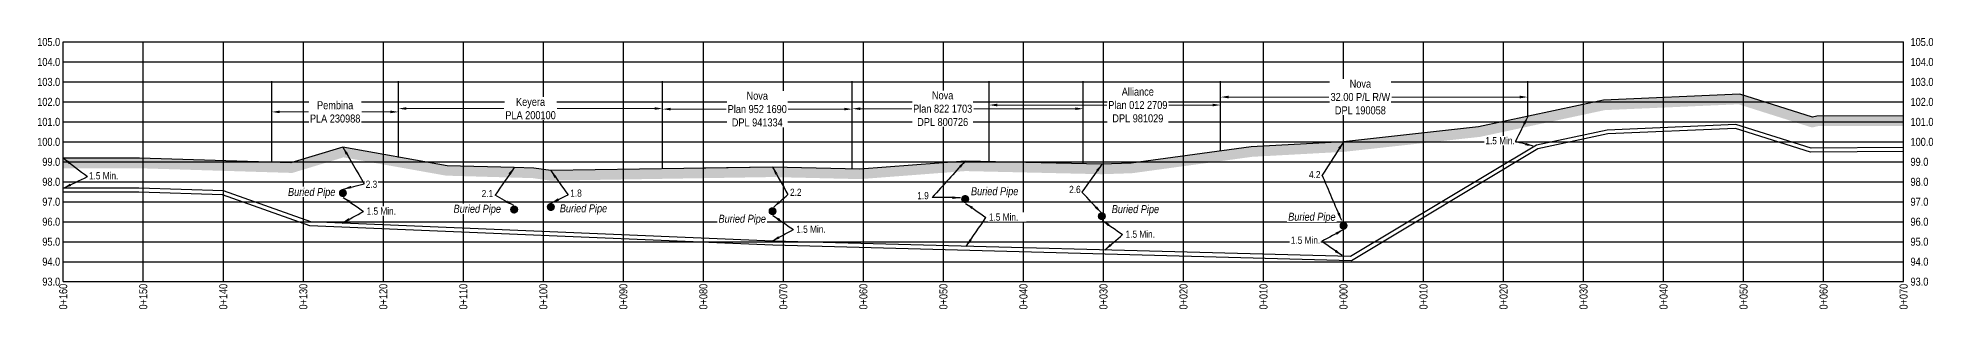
# Model space of a CAD drawing. Extents: x 406232 to 435383, y 6039561 to 6052989.
# Drawn here: x 414961 to 417329, y 6043673 to 6044012 of the extents above; entities that cross this region are included whole.
import ezdxf
from ezdxf.enums import TextEntityAlignment as Align

# ---------------------------------------------------------------- set-up
doc = ezdxf.new("R2010")
doc.units = 0
doc.header["$LTSCALE"] = 5
doc.header["$PDSIZE"] = 0.5
doc.linetypes.add('foc-TOPO', pattern=[1, 0.2, -0.8])
doc.layers.get('Defpoints').update_dxf_attribs({"color": 9})
for name, color, linetype in [('AS-PIPE-UG-T', 44, 'Continuous'), ('F-RW', 190, 'Continuous'), ('L-MON', 1, 'Continuous'), ('P-CROSSINGS-GRID', 8, 'Continuous'), ('P-CROSSINGS-GROUND', 48, 'foc-TOPO'), ('P-CROSSINGS-LINE', 3, 'Continuous'), ('P-PROPOSED', 10, 'Continuous'), ('S-T7', 7, 'Continuous')]:
    doc.layers.add(name, color=color, linetype=linetype)
doc.layers.add('F-RW-T', color=190, linetype='Continuous', lineweight=9)
doc.styles.add('80', font='ARIALN.TTF', dxfattribs={"height": 10})
doc.styles.add('80CG', font='ARIALN.TTF', dxfattribs={"height": 10})
doc.styles.add('80L', font='ARIALN.TTF', dxfattribs={"height": 10})
doc.dimstyles.new('Compass 5 000', dxfattribs={"dimscale": 5, "dimtxt": 9, "dimasz": 2, "dimexe": 0.2, "dimexo": 0.0625, "dimgap": 0.5, "dimtad": 0, "dimtih": 1, "dimtoh": 1, "dimzin": 0, "dimdsep": 46, "dimtxsty": '80CG', "dimcen": 0.1, "dimse1": 1, "dimse2": 1, "dimclrd": 256, "dimclrt": 256, "dimaunit": 1, "dimadec": 4, "dimazin": 0, "dimtfac": 0.06, "dimtofl": 0, "dimtmove": 0, "dimatfit": 1, "dimfxl": 0.2, "dimtolj": 1, "dimtzin": 0, "dimlwd": -1, "dimarcsym": 0})

# ---------------------------------------------------------------- blocks, each defined once
blk = doc.blocks.new('PLIA')
at = {"color": 255, "const_width": 1}
blk.add_lwpolyline([(-0.5, 0, 1), (0.5, 0, 1)], format="xyb", close=True, dxfattribs=at)
blk = doc.blocks.new('PLIAA')
blk.add_blockref('PLIA', (0, 0))
blk = doc.blocks.new('PLIB')
at = {"color": 1}
blk.add_circle((0, 0), 0.8, dxfattribs=at)
blk = doc.blocks.new('PLIBB')
blk.add_blockref('PLIB', (0, 0))
blk = doc.blocks.new('PLICC')
for name in ['PLIAA', 'PLIBB']:
    blk.add_blockref(name, (0, 0))
blk = doc.blocks.new('PLI')
blk.add_blockref('PLICC', (0, 0))
blk = doc.blocks.new('*D825')
at = {"layer": 'Defpoints', "color": 0, "transparency": 16777216}
for p in [(415253.5, 6043921.9), (415411.7, 6043921.9), (415411.7, 6043919.6)]:
    blk.add_point(p, dxfattribs=at)
at = {"layer": 'F-RW-T', "transparency": 16777216}
for p, q in [((415263.5, 6043919.6), (415299.3, 6043919.6)), ((415401.7, 6043919.6), (415366, 6043919.6))]:
    blk.add_line(p, q, dxfattribs=at)
for points in [[(415263.5, 6043921.3), (415263.5, 6043918), (415253.5, 6043919.6)], [(415401.7, 6043921.3), (415401.7, 6043918), (415411.7, 6043919.6)]]:
    blk.add_solid(points, dxfattribs=at)
at = {"layer": 'F-RW-T', "transparency": 16777216, "insert": (415332.6, 6043919.6), "char_height": 10, "attachment_point": 5, "style": '80CG', "bg_fill": 3, "box_fill_scale": 1.1, "bg_fill_color": 256, "bg_fill_true_color": 13158600, "bg_fill_transparency": 0}
blk.add_mtext('\\A1;Pembina\\PPLA 230988', dxfattribs=at)
blk = doc.blocks.new('*D826')
at = {"layer": 'Defpoints', "color": 0, "transparency": 16777216}
for p in [(415741.6, 6043923.8), (415411.7, 6043916.6), (415741.6, 6043916.6)]:
    blk.add_point(p, dxfattribs=at)
at = {"layer": 'F-RW-T', "transparency": 16777216}
for p, q in [((415421.7, 6043923.8), (415543.3, 6043923.8)), ((415731.6, 6043923.8), (415610, 6043923.8))]:
    blk.add_line(p, q, dxfattribs=at)
for points in [[(415421.7, 6043925.5), (415421.7, 6043922.2), (415411.7, 6043923.8)], [(415731.6, 6043925.5), (415731.6, 6043922.2), (415741.6, 6043923.8)]]:
    blk.add_solid(points, dxfattribs=at)
at = {"layer": 'F-RW-T', "transparency": 16777216, "insert": (415576.7, 6043923.8), "char_height": 10, "attachment_point": 5, "style": '80CG', "bg_fill": 3, "box_fill_scale": 1.1, "bg_fill_color": 256, "bg_fill_true_color": 13158600, "bg_fill_transparency": 0}
blk.add_mtext('\\A1;Keyera\\PPLA 200100', dxfattribs=at)
blk = doc.blocks.new('*D827')
at = {"layer": 'Defpoints', "color": 0, "transparency": 16777216}
for p in [(415741.6, 6043923.8), (415978.6, 6043923.8), (415978.6, 6043923.1)]:
    blk.add_point(p, dxfattribs=at)
at = {"layer": 'F-RW-T', "transparency": 16777216}
for p, q in [((415751.6, 6043923.1), (415821.2, 6043923.1)), ((415968.6, 6043923.1), (415898.6, 6043923.1))]:
    blk.add_line(p, q, dxfattribs=at)
for points in [[(415751.6, 6043924.8), (415751.6, 6043921.5), (415741.6, 6043923.1)], [(415968.6, 6043924.8), (415968.6, 6043921.5), (415978.6, 6043923.1)]]:
    blk.add_solid(points, dxfattribs=at)
at = {"layer": 'F-RW-T', "transparency": 16777216, "insert": (415859.9, 6043923.1), "char_height": 10, "attachment_point": 5, "style": '80CG', "bg_fill": 3, "box_fill_scale": 1.1, "bg_fill_color": 256, "bg_fill_true_color": 13158600, "bg_fill_transparency": 0}
blk.add_mtext('\\A1;Nova\\PPlan 952 1690\\PDPL 941334', dxfattribs=at)
blk = doc.blocks.new('*D828')
at = {"layer": 'Defpoints', "color": 0, "transparency": 16777216}
for p in [(415978.6, 6043923.1), (416267.2, 6043923.6), (416267.2, 6043923.1)]:
    blk.add_point(p, dxfattribs=at)
at = {"layer": 'F-RW-T', "transparency": 16777216}
for p, q in [((415988.6, 6043923.6), (416052.8, 6043923.6)), ((416257.2, 6043923.6), (416130.3, 6043923.6))]:
    blk.add_line(p, q, dxfattribs=at)
for points in [[(415988.6, 6043925.3), (415988.6, 6043922), (415978.6, 6043923.6)], [(416257.2, 6043925.3), (416257.2, 6043922), (416267.2, 6043923.6)]]:
    blk.add_solid(points, dxfattribs=at)
at = {"layer": 'F-RW-T', "transparency": 16777216, "insert": (416091.5, 6043923.6), "char_height": 10, "attachment_point": 5, "style": '80CG', "bg_fill": 3, "box_fill_scale": 1.1, "bg_fill_color": 256, "bg_fill_true_color": 13158600, "bg_fill_transparency": 0}
blk.add_mtext('\\A1;Nova\\PPlan 822 1703\\PDPL 800726', dxfattribs=at)
blk = doc.blocks.new('*D829')
at = {"layer": 'Defpoints', "color": 0, "transparency": 16777216}
for p in [(416149.6, 6043941.4), (416438.6, 6043941.4), (416438.6, 6043928.2)]:
    blk.add_point(p, dxfattribs=at)
at = {"layer": 'F-RW-T', "transparency": 16777216}
for p, q in [((416159.6, 6043928.2), (416296.5, 6043928.2)), ((416428.6, 6043928.2), (416374, 6043928.2))]:
    blk.add_line(p, q, dxfattribs=at)
for points in [[(416159.6, 6043929.9), (416159.6, 6043926.6), (416149.6, 6043928.2)], [(416428.6, 6043929.9), (416428.6, 6043926.6), (416438.6, 6043928.2)]]:
    blk.add_solid(points, dxfattribs=at)
at = {"layer": 'F-RW-T', "transparency": 16777216, "insert": (416335.3, 6043928.2), "char_height": 10, "attachment_point": 5, "style": '80CG', "bg_fill": 3, "box_fill_scale": 1.1, "bg_fill_color": 256, "bg_fill_true_color": 13158600, "bg_fill_transparency": 0}
blk.add_mtext('\\A1;Alliance\\PPlan 012 2709\\PDPL 981029', dxfattribs=at)
blk = doc.blocks.new('*D830')
at = {"layer": 'Defpoints', "color": 0, "transparency": 16777216}
for p in [(416438.6, 6043944.7), (416822.5, 6043944.7), (416822.5, 6043938.2)]:
    blk.add_point(p, dxfattribs=at)
at = {"layer": 'F-RW-T', "transparency": 16777216}
for p, q in [((416448.6, 6043938.2), (416573.9, 6043938.2)), ((416812.5, 6043938.2), (416652.8, 6043938.2))]:
    blk.add_line(p, q, dxfattribs=at)
for points in [[(416448.6, 6043939.9), (416448.6, 6043936.6), (416438.6, 6043938.2)], [(416812.5, 6043939.9), (416812.5, 6043936.6), (416822.5, 6043938.2)]]:
    blk.add_solid(points, dxfattribs=at)
at = {"layer": 'F-RW-T', "transparency": 16777216, "insert": (416613.3, 6043938.2), "char_height": 10, "attachment_point": 5, "style": '80CG', "bg_fill": 3, "box_fill_scale": 1.1, "bg_fill_color": 256, "bg_fill_true_color": 13158600, "bg_fill_transparency": 0}
blk.add_mtext('\\A1;Nova\\P32.00 P/L R/W\\PDPL 190058', dxfattribs=at)

msp = doc.modelspace()

# ---------------------------------------------------------------- hatches: boundary and pattern name
at = {"layer": 'P-CROSSINGS-GROUND'}
h = msp.add_hatch(dxfattribs=at)
h.set_pattern_fill('EARTH', color=256, scale=2.498859, angle=45)
h.set_pattern_definition([(45, (5202.127, 6048.088), (0, 22.440395626), [15.86775592, -15.86775592]), (45, (5197.92, 6052.295), (0, 22.440395626), [15.86775592, -15.86775592]), (45, (5193.712, 6056.503), (0, 22.440395626), [15.86775592, -15.86775592]), (135, (5193.712, 6059.308), (-22.440395626, 0), [15.86775592, -15.86775592]), (135, (5197.92, 6063.516), (-22.440395626, 0), [15.86775592, -15.86775592]), (135, (5202.127, 6067.723), (-22.440395626, 0), [15.86775592, -15.86775592])])
h.paths.add_polyline_path([(414993.027, 6043861.651), (414993.027, 6043849.156), (415087.942, 6043849.139), (415279.087, 6043843.279), (415343.022, 6043862.737), (415471.136, 6043839.891), (415579.666, 6043836.784), (415601.227, 6043833.642), (415878.949, 6043838.131), (415988.42, 6043835.546), (416119.957, 6043845.601), (416290.433, 6043841.681), (416327.93, 6043842.914), (416478.089, 6043863.442), (416593.323, 6043869.736), (416762.886, 6043888.427), (416918.562, 6043921.855), (417085.707, 6043929.166), (417177.49, 6043900.087), (417185.159, 6043901.867), (417291.978, 6043902.167), (417291.978, 6043914.661), (417183.711, 6043914.357), (417178, 6043913.032), (417087.372, 6043941.745), (416916.967, 6043934.291), (416760.884, 6043900.776), (416592.297, 6043882.192), (416476.9, 6043875.89), (416326.876, 6043855.38), (416290.371, 6043854.18), (416119.623, 6043858.106), (415988.091, 6043848.052), (415878.996, 6043850.628), (415602.032, 6043846.151), (415580.75, 6043849.252), (415472.418, 6043852.354), (415342.258, 6043875.564), (415277.416, 6043855.83), (415088.135, 6043861.633)])

# ---------------------------------------------------------------- linework, layer by layer
at = {"layer": 'F-RW', "flags": 128}
for points in [[(415253.509, 6043856.563), (415253.509, 6043958.067)], [(415411.747, 6043862.483), (415411.747, 6043958.067)], [(415741.567, 6043848.407), (415741.567, 6043958.067)], [(415978.558, 6043848.277), (415978.558, 6043958.067)], [(416149.61, 6043857.417), (416149.61, 6043958.067)], [(416267.177, 6043854.713), (416267.177, 6043958.067)], [(416438.598, 6043870.654), (416438.598, 6043958.067)], [(416822.513, 6043914.009), (416822.513, 6043958.067)]]:
    msp.add_lwpolyline(points, dxfattribs=at)
at = {"layer": 'P-CROSSINGS-GRID', "color": 8}
for p, q in [((414993.027, 6044007.135), (417291.978, 6044007.135)), ((414993.027, 6043707.272), (414993.027, 6044007.135)), ((415092.982, 6043707.272), (415092.982, 6044007.135)), ((415192.936, 6043707.272), (415192.936, 6044007.135)), ((415292.89, 6043707.272), (415292.89, 6044007.135)), ((415392.845, 6043707.272), (415392.845, 6044007.135)), ((415492.799, 6043707.272), (415492.799, 6044007.135)), ((415592.753, 6043707.272), (415592.753, 6044007.135)), ((415692.708, 6043707.272), (415692.708, 6044007.135)), ((415792.662, 6043707.272), (415792.662, 6044007.135)), ((415892.617, 6043707.272), (415892.617, 6044007.135)), ((415992.571, 6043707.272), (415992.571, 6044007.135)), ((416092.525, 6043707.272), (416092.525, 6044007.135)), ((416192.48, 6043707.272), (416192.48, 6044007.135)), ((416292.434, 6043707.272), (416292.434, 6044007.135)), ((416392.388, 6043707.272), (416392.388, 6044007.135)), ((416492.343, 6043707.272), (416492.343, 6044007.135)), ((416592.297, 6043707.272), (416592.297, 6044007.135)), ((416692.251, 6043707.272), (416692.251, 6044007.135)), ((416792.206, 6043707.272), (416792.206, 6044007.135)), ((416892.16, 6043707.272), (416892.16, 6044007.135)), ((416992.115, 6043707.272), (416992.115, 6044007.135)), ((417092.069, 6043707.272), (417092.069, 6044007.135)), ((417192.023, 6043707.272), (417192.023, 6044007.135)), ((417291.978, 6043707.272), (417291.978, 6044007.135)), ((414993.027, 6043982.147), (417291.978, 6043982.147)), ((414993.027, 6043957.158), (417291.978, 6043957.158)), ((414993.027, 6043932.17), (417291.978, 6043932.17)), ((414993.027, 6043907.181), (417291.978, 6043907.181)), ((414993.027, 6043882.192), (417291.978, 6043882.192)), ((414993.027, 6043857.204), (417291.978, 6043857.204)), ((414993.027, 6043832.215), (417291.978, 6043832.215)), ((414993.027, 6043807.227), (417291.978, 6043807.227)), ((414993.027, 6043782.238), (417291.978, 6043782.238)), ((414993.027, 6043757.25), (417291.978, 6043757.25)), ((414993.027, 6043732.261), (417291.978, 6043732.261)), ((414993.027, 6043707.272), (417291.978, 6043707.272))]:
    msp.add_line(p, q, dxfattribs=at)
at = {"layer": 'P-CROSSINGS-LINE', "color": 3}
for points in [[(417291.978, 6043914.661), (417183.711, 6043914.357), (417178, 6043913.032), (417087.372, 6043941.745), (416916.967, 6043934.291), (416760.884, 6043900.776), (416592.297, 6043882.192), (416476.9, 6043875.89), (416326.876, 6043855.38), (416290.371, 6043854.18), (416119.623, 6043858.106), (415988.091, 6043848.052), (415878.996, 6043850.628), (415602.032, 6043846.151), (415580.75, 6043849.252), (415556.201, 6043849.955), (415472.418, 6043852.354), (415342.258, 6043875.564), (415277.416, 6043855.83), (415088.135, 6043861.633), (414993.027, 6043861.651)], [(417291.978, 6043914.661), (417183.711, 6043914.357), (417178, 6043913.032), (417087.372, 6043941.745), (416916.967, 6043934.291), (416760.884, 6043900.776), (416592.297, 6043882.192), (416476.9, 6043875.89), (416326.876, 6043855.38), (416290.371, 6043854.18), (416119.623, 6043858.106), (415988.091, 6043848.052), (415878.996, 6043850.628), (415792.662, 6043849.233)]]:
    msp.add_lwpolyline(points, dxfattribs=at)

# ---------------------------------------------------------------- block references
at = {"layer": 'L-MON', "color": 2, "xscale": 4.99771839999997, "yscale": 4.99771839999997, "zscale": 4.99771839999997}
for p in [(415602.032, 6043800.672), (415556.201, 6043797.479)]:
    msp.add_blockref('PLI', p, dxfattribs=at)

# ---------------------------------------------------------------- texts
at = {"style": '80'}
for s, p in [('0+160', (414992.94, 6043704.582)), ('0+150', (415092.895, 6043704.582)), ('0+140', (415192.849, 6043704.582)), ('0+130', (415292.803, 6043704.582)), ('0+120', (415392.758, 6043704.582)), ('0+110', (415492.712, 6043704.582)), ('0+100', (415592.666, 6043704.582)), ('0+090', (415692.621, 6043704.582)), ('0+080', (415792.575, 6043704.582)), ('0+070', (415892.53, 6043704.582)), ('0+060', (415992.484, 6043704.582)), ('0+050', (416092.438, 6043704.582)), ('0+040', (416192.393, 6043704.582)), ('0+030', (416292.347, 6043704.582)), ('0+020', (416392.301, 6043704.582)), ('0+010', (416492.256, 6043704.582)), ('0+000', (416592.21, 6043704.582)), ('0+010', (416692.164, 6043704.582)), ('0+020', (416792.119, 6043704.582)), ('0+030', (416892.073, 6043704.582)), ('0+040', (416992.028, 6043704.582)), ('0+050', (417091.982, 6043704.582)), ('0+060', (417191.936, 6043704.582)), ('0+070', (417291.891, 6043704.582))]:
    msp.add_text(s, height=9.9954, rotation=90, dxfattribs=at).set_placement(p, align=Align.MIDDLE_RIGHT)
at = {"insert": (415025.114, 6043844.255), "char_height": 8.9959, "attachment_point": 1, "style": '80L'}
msp.add_mtext_dynamic_manual_height_columns('1.5 Min.', width=45.29007, gutter_width=44.979, heights=[0], dxfattribs=at)
at = {"layer": 'S-T7', "style": '80'}
for s, p in [('105.0', (414989.074, 6044007.135)), ('104.0', (414989.074, 6043982.147)), ('103.0', (414989.074, 6043957.158)), ('102.0', (414989.074, 6043932.17)), ('101.0', (414989.074, 6043907.181)), ('100.0', (414989.074, 6043882.192)), ('99.0', (414989.074, 6043857.204)), ('98.0', (414989.074, 6043832.215)), ('97.0', (414989.074, 6043807.227)), ('96.0', (414989.074, 6043782.238)), ('95.0', (414989.074, 6043757.25)), ('94.0', (414989.074, 6043732.261)), ('93.0', (414989.074, 6043707.272))]:
    msp.add_text(s, height=9.9954, dxfattribs=at).set_placement(p, align=Align.MIDDLE_RIGHT)
for s, p in [('105.0', (417300.544, 6044007.135)), ('104.0', (417300.544, 6043982.147)), ('103.0', (417300.544, 6043957.158)), ('102.0', (417300.544, 6043932.17)), ('101.0', (417300.544, 6043907.181)), ('100.0', (417300.544, 6043882.192)), ('99.0', (417300.544, 6043857.204)), ('98.0', (417300.544, 6043832.215)), ('97.0', (417300.544, 6043807.227)), ('96.0', (417300.544, 6043782.238)), ('95.0', (417300.544, 6043757.25)), ('94.0', (417300.544, 6043732.261)), ('93.0', (417300.544, 6043707.272))]:
    msp.add_text(s, height=9.9954, dxfattribs=at).set_placement(p, align=Align.MIDDLE_LEFT)

# ---------------------------------------------------------------- leaders
at = {"path_type": 1}
for points in [[(414993.215, 6043861.602), (415023.249, 6043838.673)], [(414993.021, 6043824.12), (415023.249, 6043838.673)], [(415341.289, 6043780.615), (415368.231, 6043795.066)], [(416120.824, 6043751.41), (416145.596, 6043787.603)], [(416293.909, 6043746.779), (416316.344, 6043766.185)], [(416590.45, 6043740.001), (416564.998, 6043757.62)]]:
    msp.add_leader(points, dimstyle='Compass 5 000', override={"dimgap": 0.5, "dimtad": 0}, dxfattribs=at)

# ---------------------------------------------------------------- next in the draw order: texts
at = {"layer": 'AS-PIPE-UG-T', "char_height": 9.99544, "attachment_point": 1, "style": '80L', "bg_fill": 3, "box_fill_scale": 1.15, "bg_fill_color": 256, "bg_fill_true_color": 256, "bg_fill_transparency": 0}
for insert in [(415273.711, 6043824.469), (415480.547, 6043803.437), (415613.231, 6043804.012), (416126.872, 6043825.393), (416302.718, 6043803.038), (415811.552, 6043790.967), (416523.16, 6043793.473)]:
    msp.add_mtext_dynamic_manual_height_columns('{\\fArial Narrow|b0|i1|c0|p34;Buried Pipe}', width=59.00894, gutter_width=49.977, heights=[0], dxfattribs=dict(at, insert=insert))

# ---------------------------------------------------------------- next in the draw order: linework, layer by layer
at = {"layer": 'P-PROPOSED', "flags": 128}
for points in [[(417292.02, 6043870.175), (417175.719, 6043869.193), (417081.713, 6043898.976), (416922.392, 6043892.007), (416835.063, 6043873.255), (416602.325, 6043733.527), (415879.217, 6043752.875), (415301.179, 6043777.309), (415192.004, 6043815.948), (415087.48, 6043819.153), (414993.026, 6043819.17)], [(417291.978, 6043875.173), (417176.471, 6043874.197), (417176.471, 6043874.197), (417082.378, 6043904.008), (416921.754, 6043896.982), (416833.202, 6043877.967), (416601.002, 6043738.562), (415879.389, 6043757.87), (415302.14, 6043782.27), (415192.936, 6043820.92), (415087.557, 6043824.15), (414993.027, 6043824.168)]]:
    msp.add_lwpolyline(points, dxfattribs=at)

# ---------------------------------------------------------------- next in the draw order: block references
at = {"layer": 'L-MON', "color": 2, "xscale": 4.99771839999997, "yscale": 4.99771839999997, "zscale": 4.99771839999997}
for p in [(415342.258, 6043818.091), (416119.623, 6043810.628), (415878.996, 6043795.403), (416290.371, 6043789.209), (416592.297, 6043777.24)]:
    msp.add_blockref('PLI', p, dxfattribs=at)

# ---------------------------------------------------------------- next in the draw order: leaders
at = {"path_type": 1}
for points in [[(415342.258, 6043875.564), (415368.695, 6043829.785)], [(415342.898, 6043823.091), (415368.695, 6043829.785)]]:
    msp.add_leader(points, dimstyle='Compass 5 000', dxfattribs=at)
for points in [[(416119.623, 6043858.106), (416078.517, 6043812.757)], [(415556.201, 6043849.955), (415532.531, 6043815.509)], [(415602.032, 6043846.151), (415623.53, 6043816.059)], [(415342.779, 6043812.685), (415368.231, 6043795.066)], [(415555.969, 6043802.42), (415532.531, 6043815.509)], [(415602.624, 6043805.72), (415623.53, 6043816.059)], [(416113.801, 6043812.228), (416078.517, 6043812.757)], [(416120.144, 6043805.222), (416145.596, 6043787.603)], [(415879.517, 6043789.997), (415904.969, 6043772.379)], [(416290.892, 6043783.803), (416316.344, 6043766.185)], [(415878.027, 6043757.928), (415904.969, 6043772.379)], [(416591.94, 6043772.071), (416564.998, 6043757.62)]]:
    msp.add_leader(points, dimstyle='Compass 5 000', override={"dimgap": 0.5, "dimtad": 0}, dxfattribs=at)

# ---------------------------------------------------------------- next in the draw order: texts
at = {"char_height": 8.9959, "attachment_point": 1, "style": '80L', "bg_fill": 3, "box_fill_scale": 1.15, "bg_fill_color": 256, "bg_fill_true_color": 256, "bg_fill_transparency": 0}
for s, width, insert in [('2.3', 13.9888, (415370.759, 6043833.583)), ('2.6', 13.9888, (416249.538, 6043827.13)), ('4.2', 13.9888, (416549.096, 6043845.744)), ('2.1', 13.9888, (415515.657, 6043821.967)), ('1.8', 13.9888, (415626.374, 6043822.529)), ('2.2', 13.9888, (415900.866, 6043823.514)), ('1.9', 13.9888, (416059.797, 6043819.453)), ('1.5 Min.', 45.29007, (415371.939, 6043800.051)), ('1.5 Min.', 45.29007, (416149.304, 6043792.588)), ('1.5 Min.', 45.29007, (415908.677, 6043777.363)), ('1.5 Min.', 45.29007, (416320.052, 6043771.17)), ('1.5 Min.', 35.87103, (416526.449, 6043763.622))]:
    msp.add_mtext_dynamic_manual_height_columns(s, width=width, gutter_width=44.979, heights=[0], dxfattribs=dict(at, insert=insert))

# ---------------------------------------------------------------- next in the draw order: dimensions: what is measured, and where the dimension line sits
at = {"layer": 'F-RW-T', "color": 2}
dim = msp.add_aligned_dim(p1=(415253.509, 6043921.852), p2=(415411.747, 6043921.852), distance=-2.219, text='Pembina\\PPLA 230988', dimstyle='Compass 5 000', override={"dimtfill": 1}, dxfattribs=at)
dim.commit()
dim.dimension.update_dxf_attribs({"geometry": '*D825', "text_midpoint": (415332.628, 6043919.633)})

# ---------------------------------------------------------------- next in the draw order: dimensions: what is measured, and where the dimension line sits
dim = msp.add_aligned_dim(p1=(415411.747, 6043916.628), p2=(415741.567, 6043916.628), distance=7.203, text='Keyera\\PPLA 200100', dimstyle='Compass 5 000', override={"dimtfill": 1}, dxfattribs=at)
dim.commit()
dim.dimension.update_dxf_attribs({"geometry": '*D826', "text_midpoint": (415576.657, 6043923.831)})

# ---------------------------------------------------------------- next in the draw order: leaders
at = {"path_type": 1}
for points in [[(416290.371, 6043854.18), (416265.366, 6043819.385)], [(415878.996, 6043850.628), (415898.184, 6043816.318)], [(416589.964, 6043783.742), (416565.751, 6043840.456)], [(415880.541, 6043800.665), (415898.184, 6043816.318)], [(416289.75, 6043793.244), (416265.366, 6043819.385)]]:
    msp.add_leader(points, dimstyle='Compass 5 000', override={"dimgap": 0.5, "dimtad": 0}, dxfattribs=at)

# ---------------------------------------------------------------- next in the draw order: dimensions: what is measured, and where the dimension line sits
at = {"layer": 'F-RW-T', "color": 2}
dim = msp.add_linear_dim(base=(415978.558, 6043923.127), p1=(415741.567, 6043923.831), p2=(415978.558, 6043923.831), angle=0, text='Nova\\PPlan 952 1690\\PDPL 941334', dimstyle='Compass 5 000', override={"dimtfill": 1}, dxfattribs=at)
dim.commit()
dim.dimension.update_dxf_attribs({"geometry": '*D827', "text_midpoint": (415859.885, 6043923.127), "dimtype": 161})

# ---------------------------------------------------------------- next in the draw order: dimensions: what is measured, and where the dimension line sits
dim = msp.add_linear_dim(base=(416267.177, 6043923.638), p1=(415978.558, 6043923.127), p2=(416267.177, 6043923.127), angle=0, text='Nova\\PPlan 822 1703\\PDPL 800726', dimstyle='Compass 5 000', override={"dimtfill": 1}, dxfattribs=at)
dim.commit()
dim.dimension.update_dxf_attribs({"geometry": '*D828', "text_midpoint": (416091.52, 6043923.638), "dimtype": 161})

# ---------------------------------------------------------------- next in the draw order: dimensions: what is measured, and where the dimension line sits
dim = msp.add_linear_dim(base=(416438.598, 6043928.221), p1=(416149.61, 6043941.364), p2=(416438.598, 6043941.364), angle=0, text='Alliance\\PPlan 012 2709\\PDPL 981029', dimstyle='Compass 5 000', override={"dimtfill": 1}, dxfattribs=at)
dim.commit()
dim.dimension.update_dxf_attribs({"geometry": '*D829', "text_midpoint": (416335.261, 6043928.221), "dimtype": 161})

# ---------------------------------------------------------------- next in the draw order: dimensions: what is measured, and where the dimension line sits
dim = msp.add_linear_dim(base=(416822.513, 6043938.225), p1=(416438.598, 6043944.676), p2=(416822.513, 6043944.676), angle=0, text='Nova\\P32.00 P/L R/W\\PDPL 190058', dimstyle='Compass 5 000', override={"dimtfill": 1}, dxfattribs=at)
dim.commit()
dim.dimension.update_dxf_attribs({"geometry": '*D830', "text_midpoint": (416613.338, 6043938.225), "dimtype": 161})

# ---------------------------------------------------------------- next in the draw order: texts
at = {"insert": (416769.484, 6043888.161), "char_height": 8.9959, "attachment_point": 1, "style": '80L', "bg_fill": 3, "box_fill_scale": 1.15, "bg_fill_color": 256, "bg_fill_true_color": 256, "bg_fill_transparency": 0}
msp.add_mtext_dynamic_manual_height_columns('1.5 Min.', width=35.87103, gutter_width=44.979, heights=[0], dxfattribs=at)

# ---------------------------------------------------------------- next in the draw order: leaders
at = {"path_type": 1}
msp.add_leader([(416592.297, 6043882.192), (416565.751, 6043840.456)], dimstyle='Compass 5 000', override={"dimgap": 0.5, "dimtad": 0}, dxfattribs=at)

# ---------------------------------------------------------------- next in the draw order: leaders
for points in [[(416822.443, 6043913.811), (416806.951, 6043882.544)], [(416829.361, 6043876.959), (416806.951, 6043882.544)]]:
    msp.add_leader(points, dimstyle='Compass 5 000', dxfattribs=at)

doc.saveas('drawing.dxf')
